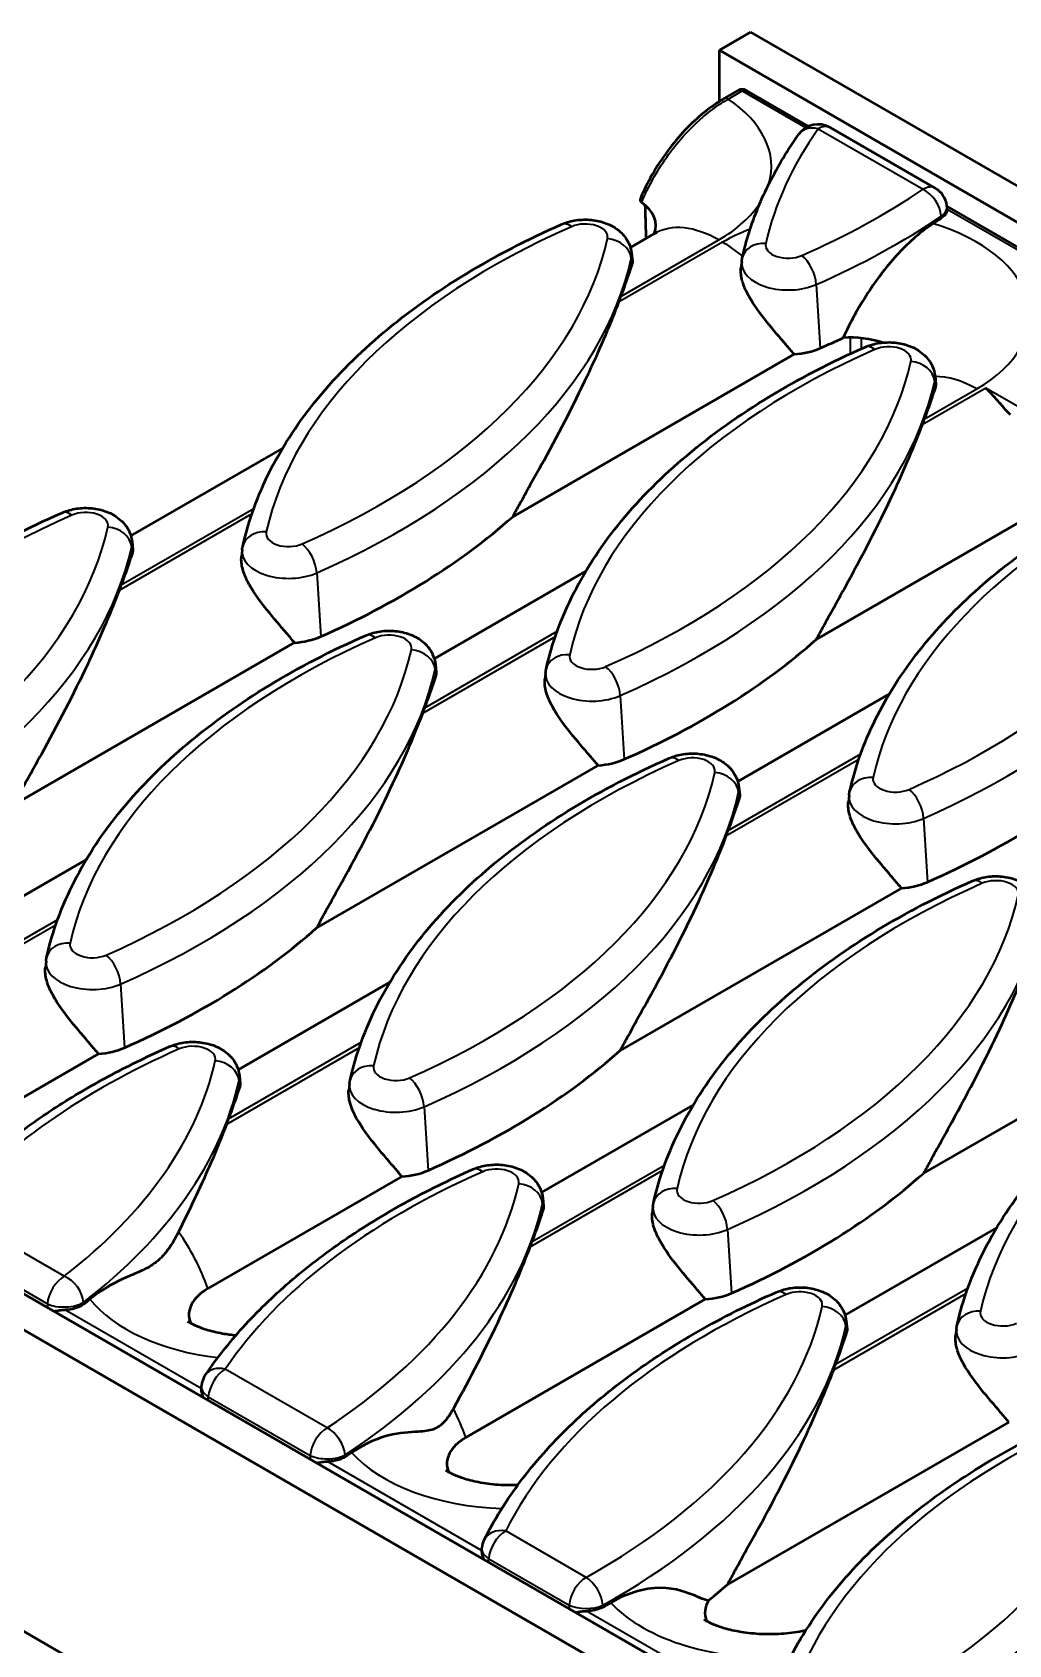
# Model space of a CAD drawing. Header units: millimetres. Extents: x 0 to 1485, y 0 to 1050.
# Drawn here: x 66.7 to 97.1, y 267.3 to 317.6 of the extents above; entities that cross this region are included whole.
import ezdxf

# ---------------------------------------------------------------- set-up
doc = ezdxf.new("R2010")
doc.units = ezdxf.units.MM
doc.header["$LTSCALE"] = 2.5
doc.layers.add('Sichtbar (ISO)', color=7, linetype='Continuous', lineweight=50)
doc.layers.add('Sichtbar schmal (ISO)', color=7, linetype='Continuous', lineweight=35)

msp = doc.modelspace()

# ---------------------------------------------------------------- linework, layer by layer
at = {"layer": 'Sichtbar (ISO)'}
for p, q in [((88.089, 316.993), (89.061, 317.555)), ((89.061, 317.555), (444.382, 112.41)), ((88.089, 316.993), (443.41, 111.848)), ((88.089, 315.399), (88.089, 316.993)), ((88.233, 315.487), (88.675, 315.742)), ((88.925, 315.742), (90.866, 314.621)), ((94.806, 312.701), (91.543, 314.584)), ((95.184, 312.083), (95.173, 312.16)), ((95.177, 312.133), (129.77, 292.16)), ((85.317, 310.849), (86.069, 311.283)), ((85.353, 310.671), (85.379, 310.433)), ((88.783, 310.415), (88.761, 310.211)), ((90.414, 307.526), (81.652, 302.468)), ((94.803, 306.848), (94.828, 306.61)), ((69.761, 301.868), (74.482, 304.594)), ((98.628, 302.991), (91.101, 298.645)), ((69.797, 301.69), (69.823, 301.451)), ((73.226, 301.434), (73.205, 301.229)), ((79.211, 298.045), (83.931, 300.771)), ((74.857, 298.545), (66.095, 293.486)), ((79.247, 297.867), (79.272, 297.629)), ((82.676, 297.611), (82.654, 297.407)), ((88.66, 294.223), (93.381, 296.948)), ((84.307, 294.722), (75.545, 289.663)), ((88.696, 294.044), (88.722, 293.806)), ((92.126, 293.788), (92.104, 293.584)), ((63.654, 289.064), (68.375, 291.789)), ((399.039, 86.231), (43.718, 291.376)), ((42.745, 290.814), (398.067, 85.67)), ((93.756, 290.9), (84.994, 285.841)), ((67.12, 288.629), (67.098, 288.425)), ((73.104, 285.241), (77.825, 287.967)), ((103.206, 287.077), (94.444, 282.018)), ((68.751, 285.741), (64.119, 283.067)), ((73.14, 285.063), (73.165, 284.824)), ((76.569, 284.807), (76.547, 284.603)), ((82.553, 281.419), (87.274, 284.144)), ((78.2, 281.918), (72.155, 278.428)), ((82.589, 281.24), (82.615, 281.002)), ((86.019, 280.984), (85.997, 280.78)), ((92.003, 277.596), (96.724, 280.321)), ((87.65, 278.095), (80.19, 273.789)), ((92.039, 277.418), (92.064, 277.179)), ((95.468, 277.161), (95.446, 276.957)), ((51.675, 276.269), (81.899, 258.819)), ((71.949, 275.34), (71.956, 275.402)), ((97.099, 274.273), (88.337, 269.214)), ((80.682, 270.297), (80.689, 270.357))]:
    msp.add_line(p, q, dxfattribs=at)
for centre, radius, start, end in [((88.8, 315.525), 0.25, 60, 120), ((91.168, 313.935), 0.75, 60, 144.6821), ((94.431, 312.051), 0.75, 8.3266, 60), ((72.701, 275.311), 0.75, 145.9269, 172.9646), ((81.434, 270.269), 0.75, 153.3582, 173.2468)]:
    msp.add_arc(centre, radius, start, end, dxfattribs=at)
for centre, major_axis, start_param, end_param in [((84.111, 311.533), (2, 0), 6.062, 6.959872), ((75.674, 321.319), (-25.441, 0), 2.417972, 2.4339), ((60.118, 312.338), (25.441, 0), 6.064161, 6.076487), ((75.674, 319.482), (-25.638, 0), 2.222684, 2.258259), ((92.146, 306.894), (-2, 0), 4.178956, 4.813981), ((90.227, 308.473), (-1.65, 0), 1.683917, 2.222684), ((69.568, 308.515), (25.441, 0), 6.064161, 6.076487), ((60.118, 310.501), (-25.638, 0), 2.222684, 2.567922), ((44.562, 303.356), (25.441, 0), 6.064161, 6.076487), ((74.671, 299.491), (-1.65, 0), 1.683917, 2.222684), ((69.568, 306.678), (-25.638, 0), 2.222684, 2.567922), ((54.011, 299.534), (25.441, 0), 6.064161, 6.076487), ((84.121, 295.669), (-1.65, 0), 1.683917, 2.222684), ((79.017, 302.855), (-25.638, 0), 2.222684, 2.567922), ((63.461, 295.711), (25.441, 0), 6.064161, 6.076487), ((93.57, 291.846), (-1.65, 0), 1.683917, 2.222684), ((54.011, 297.697), (-25.638, 0), 2.222684, 2.567922), ((68.564, 286.687), (-1.65, 0), 1.683917, 2.222684), ((63.461, 293.874), (-25.638, 0), 2.222684, 2.567922), ((47.904, 286.73), (25.441, 0), 6.064161, 6.076487), ((78.014, 282.865), (-1.65, 0), 1.683917, 2.222684), ((72.91, 290.051), (-25.638, 0), 2.222684, 2.567922), ((57.354, 282.907), (25.441, 0), 6.064161, 6.076487), ((73.569, 277.611), (-2, 0), 5.497787, 6.504343), ((87.463, 279.042), (-1.65, 0), 1.683917, 2.222684), ((47.904, 286.73), (-25.441, 0), 2.500146, 2.513234), ((66.803, 279.084), (25.441, 0), 6.064161, 6.076487), ((81.604, 272.972), (-2, 0), 5.497787, 6.504343), ((57.354, 282.907), (-25.441, 0), 2.418697, 2.430775), ((66.803, 277.247), (-25.638, 0), 2.527077, 2.567922), ((89.639, 268.333), (-2, 0), 5.947772, 6.504343), ((66.803, 279.084), (-25.441, 0), 2.337663, 2.351233)]:
    msp.add_ellipse(centre, major_axis=major_axis, ratio=0.57735, start_param=start_param, end_param=end_param, dxfattribs=at)
for points, knots in [([(88.233, 315.487), (88.025, 315.366), (87.816, 315.222), (87.407, 314.891), (87.207, 314.704), (86.824, 314.299), (86.64, 314.08), (86.299, 313.619), (86.141, 313.377), (85.858, 312.882), (85.733, 312.628), (85.627, 312.374)], [0, 0, 0, 0, 0.1665012, 0.1665012, 0.3330025, 0.3330025, 0.4995037, 0.4995037, 0.6660049, 0.6660049, 0.8325061, 0.8325061, 0.8325061, 0.8325061]), ([(88.801, 310.525), (88.861, 310.792), (88.932, 311.057), (89.098, 311.583), (89.193, 311.845), (89.405, 312.363), (89.523, 312.62), (89.781, 313.129), (89.921, 313.381), (90.222, 313.879), (90.384, 314.125), (90.556, 314.368)], [2.4844831, 2.4844831, 2.4844831, 2.4844831, 2.5364836, 2.5364836, 2.588484, 2.588484, 2.6404844, 2.6404844, 2.6924849, 2.6924849, 2.7444853, 2.7444853, 2.7444853, 2.7444853]), ([(85.627, 312.374), (85.623, 312.363), (85.62, 312.351), (85.62, 312.324), (85.625, 312.309), (85.642, 312.281), (85.654, 312.268), (85.67, 312.256)], [0.03209337, 0.03209337, 0.03209337, 0.03209337, 0.04455996, 0.04455996, 0.06031128, 0.06031128, 0.07581688, 0.07581688, 0.07581688, 0.07581688]), ([(95.186, 312.043), (95.184, 311.995), (95.169, 311.948), (95.109, 311.855), (95.064, 311.81), (95.006, 311.771)], [0.1207297, 0.1207297, 0.1207297, 0.1207297, 0.1703872, 0.1703872, 0.2238596, 0.2238596, 0.2238596, 0.2238596]), ([(73.245, 301.544), (73.426, 302.354), (73.717, 303.151), (74.506, 304.698), (75.003, 305.447), (76.186, 306.88), (76.871, 307.565), (78.41, 308.856), (79.264, 309.463), (81.119, 310.588), (82.119, 311.106), (83.181, 311.574)], [2.4844831, 2.4844831, 2.4844831, 2.4844831, 2.6426072, 2.6426072, 2.8007312, 2.8007312, 2.9588553, 2.9588553, 3.1169793, 3.1169793, 3.2751034, 3.2751034, 3.2751034, 3.2751034]), ([(83.181, 311.574), (83.327, 311.638), (83.476, 311.678), (83.785, 311.723), (83.944, 311.727), (84.259, 311.695), (84.415, 311.661), (84.717, 311.545), (84.863, 311.464), (85.101, 311.251), (85.198, 311.133), (85.31, 310.89), (85.341, 310.783), (85.353, 310.671)], [3.275103, 3.275103, 3.275103, 3.275103, 3.678313, 3.678313, 4.097335, 4.097335, 4.515601, 4.515601, 4.926242, 4.926242, 5.237349, 5.237349, 5.435884, 5.435884, 5.435884, 5.435884]), ([(94.74, 311.594), (94.378, 311.358), (94.015, 311.042), (93.324, 310.3), (93.005, 309.885), (92.409, 308.97), (92.154, 308.496), (91.944, 308.042)], [-0.8843996, -0.8843996, -0.8843996, -0.8843996, -0.5894417, -0.5894417, -0.3017852, -0.3017852, 0, 0, 0, 0]), ([(86.069, 311.283), (86.096, 311.299), (86.117, 311.313), (86.144, 311.331), (86.151, 311.337), (86.151, 311.337)], [6.2831853, 6.2831853, 6.2831853, 6.2831853, 6.3700236, 6.3700236, 6.4551888, 6.4551888, 6.4551888, 6.4551888]), ([(85.379, 310.433), (85.382, 310.405), (85.379, 310.375), (85.369, 310.337), (85.367, 310.329), (85.364, 310.321)], [1.94452131, 1.94452131, 1.94452131, 1.94452131, 1.9896717, 1.9896717, 2.0005996, 2.0005996, 2.0005996, 2.0005996]), ([(88.783, 310.415), (88.784, 310.423), (88.785, 310.43), (88.786, 310.445), (88.788, 310.452), (88.79, 310.467), (88.791, 310.474), (88.794, 310.489), (88.795, 310.496), (88.798, 310.511), (88.799, 310.518), (88.801, 310.525)], [2.41809785, 2.41809785, 2.41809785, 2.41809785, 2.4313749, 2.4313749, 2.44465196, 2.44465196, 2.45792902, 2.45792902, 2.47120608, 2.47120608, 2.48448314, 2.48448314, 2.48448314, 2.48448314]), ([(85.364, 310.321), (85.337, 310.24), (85.308, 310.154), (85.203, 309.846), (85.116, 309.596), (85.017, 309.323)], [1.2694834, 1.2694834, 1.2694834, 1.2694834, 1.3818929, 1.3818929, 1.6649559, 1.6649559, 1.6649559, 1.6649559]), ([(88.852, 309.661), (88.833, 309.71), (88.816, 309.759), (88.762, 309.95), (88.748, 310.089), (88.761, 310.211)], [1.8476198, 1.8476198, 1.8476198, 1.8476198, 1.8811482, 1.8811482, 1.9808775, 1.9808775, 1.9808775, 1.9808775]), ([(90.414, 307.526), (90.336, 307.621), (90.254, 307.718), (89.974, 308.046), (89.767, 308.284), (89.366, 308.785), (89.169, 309.045), (88.948, 309.441), (88.894, 309.551), (88.852, 309.661)], [1.2625413, 1.2625413, 1.2625413, 1.2625413, 1.3515841, 1.3515841, 1.5621044, 1.5621044, 1.7726247, 1.7726247, 1.8476198, 1.8476198, 1.8476198, 1.8476198]), ([(84.951, 309.147), (84.712, 308.527), (84.398, 307.771), (84.001, 306.919), (83.982, 306.879), (83.963, 306.838)], [5.6103516, 5.6103516, 5.6103516, 5.6103516, 6.2568517, 6.2568517, 6.2889601, 6.2889601, 6.2889601, 6.2889601]), ([(92.631, 307.751), (92.776, 307.815), (92.926, 307.855), (93.234, 307.9), (93.393, 307.904), (93.709, 307.873), (93.865, 307.838), (94.166, 307.722), (94.313, 307.642), (94.551, 307.428), (94.647, 307.31), (94.76, 307.067), (94.791, 306.96), (94.803, 306.848)], [3.275103, 3.275103, 3.275103, 3.275103, 3.678313, 3.678313, 4.097335, 4.097335, 4.515601, 4.515601, 4.926242, 4.926242, 5.237349, 5.237349, 5.435884, 5.435884, 5.435884, 5.435884]), ([(82.694, 297.721), (82.875, 298.531), (83.166, 299.328), (83.955, 300.875), (84.453, 301.624), (85.636, 303.058), (86.321, 303.742), (87.86, 305.034), (88.714, 305.641), (90.568, 306.765), (91.569, 307.283), (92.631, 307.751)], [2.4844831, 2.4844831, 2.4844831, 2.4844831, 2.6426072, 2.6426072, 2.8007312, 2.8007312, 2.9588553, 2.9588553, 3.1169793, 3.1169793, 3.2751034, 3.2751034, 3.2751034, 3.2751034]), ([(83.963, 306.838), (83.536, 305.929), (83.03, 304.96), (82.319, 303.668), (82.088, 303.258), (81.787, 302.715), (81.719, 302.591), (81.652, 302.468)], [6.28896, 6.28896, 6.28896, 6.28896, 7.009099, 7.009099, 7.296608, 7.296608, 7.380319, 7.380319, 7.380319, 7.380319]), ([(94.814, 306.499), (94.786, 306.417), (94.758, 306.331), (94.653, 306.023), (94.566, 305.773), (94.467, 305.501)], [1.2694834, 1.2694834, 1.2694834, 1.2694834, 1.3818929, 1.3818929, 1.6649559, 1.6649559, 1.6649559, 1.6649559]), ([(94.828, 306.61), (94.831, 306.582), (94.829, 306.552), (94.819, 306.514), (94.817, 306.506), (94.814, 306.499)], [1.94452131, 1.94452131, 1.94452131, 1.94452131, 1.9896717, 1.9896717, 2.0005996, 2.0005996, 2.0005996, 2.0005996]), ([(97.152, 305.638), (97.016, 305.778), (96.888, 305.927), (96.631, 306.218), (96.503, 306.357), (96.386, 306.47)], [0.552461, 0.552461, 0.552461, 0.552461, 0.6766212, 0.6766212, 0.8134986, 0.8134986, 0.8134986, 0.8134986]), ([(94.401, 305.324), (94.162, 304.704), (93.847, 303.948), (93.03, 302.193), (92.503, 301.179), (91.768, 299.846), (91.538, 299.435), (91.236, 298.892), (91.168, 298.769), (91.101, 298.645)], [5.610352, 5.610352, 5.610352, 5.610352, 6.256852, 6.256852, 7.009099, 7.009099, 7.296608, 7.296608, 7.380319, 7.380319, 7.380319, 7.380319]), ([(92.144, 293.898), (92.315, 294.666), (92.586, 295.422), (93.313, 296.892), (93.769, 297.606), (94.852, 298.977), (95.479, 299.634), (96.886, 300.88), (97.667, 301.47), (99.365, 302.57), (100.281, 303.082), (101.256, 303.549)], [2.4844831, 2.4844831, 2.4844831, 2.4844831, 2.6343, 2.6343, 2.7841169, 2.7841169, 2.9339337, 2.9339337, 3.0837506, 3.0837506, 3.2335675, 3.2335675, 3.2335675, 3.2335675]), ([(57.688, 292.562), (57.869, 293.372), (58.161, 294.17), (58.949, 295.716), (59.447, 296.465), (60.63, 297.899), (61.315, 298.584), (62.854, 299.875), (63.708, 300.482), (65.562, 301.607), (66.563, 302.124), (67.625, 302.592)], [2.4844831, 2.4844831, 2.4844831, 2.4844831, 2.6426072, 2.6426072, 2.8007312, 2.8007312, 2.9588553, 2.9588553, 3.1169793, 3.1169793, 3.2751034, 3.2751034, 3.2751034, 3.2751034]), ([(67.625, 302.592), (67.77, 302.656), (67.92, 302.696), (68.228, 302.742), (68.387, 302.745), (68.703, 302.714), (68.859, 302.679), (69.16, 302.563), (69.307, 302.483), (69.545, 302.269), (69.641, 302.152), (69.754, 301.908), (69.785, 301.801), (69.797, 301.69)], [3.275103, 3.275103, 3.275103, 3.275103, 3.678313, 3.678313, 4.097335, 4.097335, 4.515601, 4.515601, 4.926242, 4.926242, 5.237349, 5.237349, 5.435884, 5.435884, 5.435884, 5.435884]), ([(69.808, 301.34), (69.781, 301.258), (69.752, 301.173), (69.647, 300.864), (69.56, 300.614), (69.461, 300.342)], [1.2694834, 1.2694834, 1.2694834, 1.2694834, 1.3818929, 1.3818929, 1.6649559, 1.6649559, 1.6649559, 1.6649559]), ([(69.822, 301.451), (69.825, 301.423), (69.823, 301.393), (69.813, 301.355), (69.811, 301.348), (69.808, 301.34)], [1.94452131, 1.94452131, 1.94452131, 1.94452131, 1.9896717, 1.9896717, 2.0005996, 2.0005996, 2.0005996, 2.0005996]), ([(73.226, 301.434), (73.227, 301.441), (73.228, 301.449), (73.23, 301.463), (73.231, 301.471), (73.233, 301.486), (73.235, 301.493), (73.237, 301.508), (73.239, 301.515), (73.242, 301.529), (73.243, 301.537), (73.245, 301.544)], [2.41809785, 2.41809785, 2.41809785, 2.41809785, 2.4313749, 2.4313749, 2.44465196, 2.44465196, 2.45792902, 2.45792902, 2.47120608, 2.47120608, 2.48448314, 2.48448314, 2.48448314, 2.48448314]), ([(73.295, 300.679), (73.277, 300.728), (73.26, 300.777), (73.206, 300.969), (73.192, 301.107), (73.205, 301.229)], [1.8476198, 1.8476198, 1.8476198, 1.8476198, 1.8811482, 1.8811482, 1.9808775, 1.9808775, 1.9808775, 1.9808775]), ([(74.857, 298.545), (74.779, 298.64), (74.698, 298.736), (74.417, 299.065), (74.211, 299.303), (73.81, 299.803), (73.613, 300.064), (73.391, 300.46), (73.337, 300.57), (73.295, 300.679)], [1.2625413, 1.2625413, 1.2625413, 1.2625413, 1.3515841, 1.3515841, 1.5621044, 1.5621044, 1.7726247, 1.7726247, 1.8476198, 1.8476198, 1.8476198, 1.8476198]), ([(69.395, 300.165), (69.156, 299.545), (68.841, 298.789), (68.445, 297.938), (68.426, 297.898), (68.407, 297.857)], [5.6103516, 5.6103516, 5.6103516, 5.6103516, 6.2568517, 6.2568517, 6.2889601, 6.2889601, 6.2889601, 6.2889601]), ([(77.075, 298.77), (77.22, 298.834), (77.369, 298.874), (77.678, 298.919), (77.837, 298.922), (78.152, 298.891), (78.308, 298.857), (78.61, 298.741), (78.757, 298.66), (78.994, 298.447), (79.091, 298.329), (79.203, 298.086), (79.235, 297.979), (79.247, 297.867)], [3.275103, 3.275103, 3.275103, 3.275103, 3.678313, 3.678313, 4.097335, 4.097335, 4.515601, 4.515601, 4.926242, 4.926242, 5.237349, 5.237349, 5.435884, 5.435884, 5.435884, 5.435884]), ([(67.138, 288.74), (67.319, 289.55), (67.61, 290.347), (68.399, 291.893), (68.896, 292.643), (70.079, 294.076), (70.765, 294.761), (72.304, 296.052), (73.157, 296.659), (75.012, 297.784), (76.012, 298.302), (77.075, 298.77)], [2.4844831, 2.4844831, 2.4844831, 2.4844831, 2.6426072, 2.6426072, 2.8007312, 2.8007312, 2.9588553, 2.9588553, 3.1169793, 3.1169793, 3.2751034, 3.2751034, 3.2751034, 3.2751034]), ([(68.407, 297.857), (67.98, 296.948), (67.474, 295.979), (66.762, 294.687), (66.532, 294.276), (66.231, 293.733), (66.163, 293.61), (66.095, 293.486)], [6.28896, 6.28896, 6.28896, 6.28896, 7.009099, 7.009099, 7.296608, 7.296608, 7.380319, 7.380319, 7.380319, 7.380319]), ([(79.258, 297.517), (79.23, 297.436), (79.201, 297.35), (79.096, 297.041), (79.01, 296.792), (78.911, 296.519)], [1.2694834, 1.2694834, 1.2694834, 1.2694834, 1.3818929, 1.3818929, 1.6649559, 1.6649559, 1.6649559, 1.6649559]), ([(79.272, 297.628), (79.275, 297.601), (79.272, 297.571), (79.262, 297.533), (79.26, 297.525), (79.258, 297.517)], [1.94452131, 1.94452131, 1.94452131, 1.94452131, 1.9896717, 1.9896717, 2.0005996, 2.0005996, 2.0005996, 2.0005996]), ([(84.307, 294.722), (84.229, 294.817), (84.147, 294.913), (83.867, 295.242), (83.661, 295.48), (83.26, 295.98), (83.062, 296.241), (82.815, 296.684), (82.74, 296.846), (82.655, 297.146), (82.641, 297.284), (82.654, 297.407)], [1.2625413, 1.2625413, 1.2625413, 1.2625413, 1.3515841, 1.3515841, 1.5621044, 1.5621044, 1.7726247, 1.7726247, 1.8811482, 1.8811482, 1.9808775, 1.9808775, 1.9808775, 1.9808775]), ([(82.676, 297.611), (82.677, 297.618), (82.678, 297.626), (82.68, 297.641), (82.681, 297.648), (82.683, 297.663), (82.684, 297.67), (82.687, 297.685), (82.688, 297.692), (82.691, 297.707), (82.693, 297.714), (82.694, 297.721)], [2.41809785, 2.41809785, 2.41809785, 2.41809785, 2.4313749, 2.4313749, 2.44465196, 2.44465196, 2.45792902, 2.45792902, 2.47120608, 2.47120608, 2.48448314, 2.48448314, 2.48448314, 2.48448314]), ([(78.844, 296.342), (78.605, 295.723), (78.291, 294.966), (77.474, 293.212), (76.946, 292.197), (76.212, 290.864), (75.981, 290.454), (75.68, 289.911), (75.612, 289.787), (75.545, 289.663)], [5.610352, 5.610352, 5.610352, 5.610352, 6.256852, 6.256852, 7.009099, 7.009099, 7.296608, 7.296608, 7.380319, 7.380319, 7.380319, 7.380319]), ([(76.587, 284.917), (76.768, 285.727), (77.06, 286.524), (77.848, 288.071), (78.346, 288.82), (79.529, 290.254), (80.214, 290.938), (81.753, 292.23), (82.607, 292.837), (84.461, 293.961), (85.462, 294.479), (86.524, 294.947)], [2.4844831, 2.4844831, 2.4844831, 2.4844831, 2.6426072, 2.6426072, 2.8007312, 2.8007312, 2.9588553, 2.9588553, 3.1169793, 3.1169793, 3.2751034, 3.2751034, 3.2751034, 3.2751034]), ([(86.524, 294.947), (86.669, 295.011), (86.819, 295.051), (87.127, 295.096), (87.286, 295.1), (87.602, 295.068), (87.758, 295.034), (88.059, 294.918), (88.206, 294.838), (88.444, 294.624), (88.54, 294.506), (88.653, 294.263), (88.684, 294.156), (88.696, 294.044)], [3.275103, 3.275103, 3.275103, 3.275103, 3.678313, 3.678313, 4.097335, 4.097335, 4.515601, 4.515601, 4.926242, 4.926242, 5.237349, 5.237349, 5.435884, 5.435884, 5.435884, 5.435884]), ([(88.721, 293.806), (88.724, 293.778), (88.722, 293.748), (88.712, 293.71), (88.71, 293.702), (88.707, 293.694)], [1.94452131, 1.94452131, 1.94452131, 1.94452131, 1.9896717, 1.9896717, 2.0005996, 2.0005996, 2.0005996, 2.0005996]), ([(92.126, 293.788), (92.126, 293.796), (92.127, 293.803), (92.129, 293.818), (92.13, 293.825), (92.132, 293.84), (92.134, 293.848), (92.136, 293.862), (92.138, 293.869), (92.141, 293.884), (92.142, 293.891), (92.144, 293.898)], [2.41809785, 2.41809785, 2.41809785, 2.41809785, 2.4313749, 2.4313749, 2.44465196, 2.44465196, 2.45792902, 2.45792902, 2.47120608, 2.47120608, 2.48448314, 2.48448314, 2.48448314, 2.48448314]), ([(88.707, 293.694), (88.68, 293.613), (88.651, 293.527), (88.546, 293.219), (88.459, 292.969), (88.36, 292.697)], [1.2694834, 1.2694834, 1.2694834, 1.2694834, 1.3818929, 1.3818929, 1.6649559, 1.6649559, 1.6649559, 1.6649559]), ([(93.756, 290.9), (93.678, 290.995), (93.597, 291.091), (93.316, 291.42), (93.11, 291.657), (92.709, 292.158), (92.512, 292.418), (92.264, 292.861), (92.19, 293.024), (92.105, 293.324), (92.091, 293.462), (92.104, 293.584)], [1.2625413, 1.2625413, 1.2625413, 1.2625413, 1.3515841, 1.3515841, 1.5621044, 1.5621044, 1.7726247, 1.7726247, 1.8811482, 1.8811482, 1.9808775, 1.9808775, 1.9808775, 1.9808775]), ([(88.294, 292.52), (88.055, 291.9), (87.741, 291.144), (86.923, 289.389), (86.396, 288.375), (85.661, 287.041), (85.431, 286.631), (85.13, 286.088), (85.062, 285.964), (84.994, 285.841)], [5.610352, 5.610352, 5.610352, 5.610352, 6.256852, 6.256852, 7.009099, 7.009099, 7.296608, 7.296608, 7.380319, 7.380319, 7.380319, 7.380319]), ([(95.974, 291.124), (96.119, 291.188), (96.269, 291.228), (96.577, 291.274), (96.736, 291.277), (97.051, 291.246), (97.207, 291.211), (97.509, 291.095), (97.656, 291.015), (97.893, 290.801), (97.99, 290.684), (98.102, 290.44), (98.134, 290.333), (98.146, 290.222)], [3.275103, 3.275103, 3.275103, 3.275103, 3.678313, 3.678313, 4.097335, 4.097335, 4.515601, 4.515601, 4.926242, 4.926242, 5.237349, 5.237349, 5.435884, 5.435884, 5.435884, 5.435884]), ([(86.037, 281.094), (86.218, 281.904), (86.509, 282.702), (87.298, 284.248), (87.795, 284.997), (88.978, 286.431), (89.664, 287.115), (91.203, 288.407), (92.056, 289.014), (93.911, 290.139), (94.912, 290.656), (95.974, 291.124)], [2.4844831, 2.4844831, 2.4844831, 2.4844831, 2.6426072, 2.6426072, 2.8007312, 2.8007312, 2.9588553, 2.9588553, 3.1169793, 3.1169793, 3.2751034, 3.2751034, 3.2751034, 3.2751034]), ([(68.751, 285.741), (68.672, 285.836), (68.591, 285.932), (68.311, 286.261), (68.104, 286.498), (67.703, 286.999), (67.506, 287.259), (67.258, 287.702), (67.184, 287.865), (67.099, 288.165), (67.085, 288.303), (67.098, 288.425)], [1.2625413, 1.2625413, 1.2625413, 1.2625413, 1.3515841, 1.3515841, 1.5621044, 1.5621044, 1.7726247, 1.7726247, 1.8811482, 1.8811482, 1.9808775, 1.9808775, 1.9808775, 1.9808775]), ([(67.12, 288.629), (67.12, 288.637), (67.121, 288.644), (67.123, 288.659), (67.124, 288.667), (67.127, 288.681), (67.128, 288.689), (67.13, 288.703), (67.132, 288.711), (67.135, 288.725), (67.136, 288.732), (67.138, 288.74)], [2.41809785, 2.41809785, 2.41809785, 2.41809785, 2.4313749, 2.4313749, 2.44465196, 2.44465196, 2.45792902, 2.45792902, 2.47120608, 2.47120608, 2.48448314, 2.48448314, 2.48448314, 2.48448314]), ([(97.743, 288.697), (97.504, 288.077), (97.19, 287.321), (96.373, 285.567), (95.845, 284.552), (95.111, 283.219), (94.88, 282.808), (94.579, 282.265), (94.511, 282.142), (94.444, 282.018)], [5.610352, 5.610352, 5.610352, 5.610352, 6.256852, 6.256852, 7.009099, 7.009099, 7.296608, 7.296608, 7.380319, 7.380319, 7.380319, 7.380319]), ([(95.486, 277.272), (95.667, 278.081), (95.959, 278.879), (96.748, 280.425), (97.245, 281.175), (98.428, 282.608), (99.113, 283.293), (100.652, 284.584), (101.506, 285.191), (103.36, 286.316), (104.361, 286.834), (105.423, 287.302)], [2.4844831, 2.4844831, 2.4844831, 2.4844831, 2.6426072, 2.6426072, 2.8007312, 2.8007312, 2.9588553, 2.9588553, 3.1169793, 3.1169793, 3.2751034, 3.2751034, 3.2751034, 3.2751034]), ([(63.548, 280.754), (63.902, 281.167), (64.287, 281.569), (65.117, 282.349), (65.562, 282.726), (66.506, 283.454), (67.005, 283.804), (68.056, 284.474), (68.606, 284.795), (69.753, 285.404), (70.35, 285.693), (70.968, 285.966)], [2.8153919, 2.8153919, 2.8153919, 2.8153919, 2.9073342, 2.9073342, 2.9992765, 2.9992765, 3.0912188, 3.0912188, 3.1831611, 3.1831611, 3.2751034, 3.2751034, 3.2751034, 3.2751034]), ([(70.968, 285.966), (71.113, 286.03), (71.263, 286.07), (71.571, 286.115), (71.73, 286.118), (72.045, 286.087), (72.201, 286.053), (72.503, 285.936), (72.65, 285.856), (72.888, 285.643), (72.984, 285.525), (73.096, 285.281), (73.128, 285.174), (73.14, 285.063)], [3.275103, 3.275103, 3.275103, 3.275103, 3.678313, 3.678313, 4.097335, 4.097335, 4.515601, 4.515601, 4.926242, 4.926242, 5.237349, 5.237349, 5.435884, 5.435884, 5.435884, 5.435884]), ([(73.165, 284.824), (73.168, 284.796), (73.166, 284.767), (73.156, 284.728), (73.153, 284.721), (73.151, 284.713)], [1.94452131, 1.94452131, 1.94452131, 1.94452131, 1.9896717, 1.9896717, 2.0005996, 2.0005996, 2.0005996, 2.0005996]), ([(76.569, 284.807), (76.57, 284.814), (76.571, 284.822), (76.573, 284.837), (76.574, 284.844), (76.576, 284.859), (76.577, 284.866), (76.58, 284.881), (76.581, 284.888), (76.584, 284.903), (76.586, 284.91), (76.587, 284.917)], [2.41809785, 2.41809785, 2.41809785, 2.41809785, 2.4313749, 2.4313749, 2.44465196, 2.44465196, 2.45792902, 2.45792902, 2.47120608, 2.47120608, 2.48448314, 2.48448314, 2.48448314, 2.48448314]), ([(73.151, 284.713), (73.079, 284.501), (72.996, 284.255), (72.874, 283.91), (72.84, 283.814), (72.804, 283.715)], [1.2744847, 1.2744847, 1.2744847, 1.2744847, 1.5601918, 1.5601918, 1.6631773, 1.6631773, 1.6631773, 1.6631773]), ([(78.2, 281.918), (78.122, 282.013), (78.04, 282.109), (77.76, 282.438), (77.554, 282.676), (77.153, 283.176), (76.956, 283.437), (76.708, 283.879), (76.633, 284.042), (76.549, 284.342), (76.534, 284.48), (76.547, 284.603)], [1.2625413, 1.2625413, 1.2625413, 1.2625413, 1.3515841, 1.3515841, 1.5621044, 1.5621044, 1.7726247, 1.7726247, 1.8811482, 1.8811482, 1.9808775, 1.9808775, 1.9808775, 1.9808775]), ([(72.738, 283.538), (72.597, 283.175), (72.435, 282.773), (71.967, 281.683), (71.63, 280.96), (71.252, 280.209), (71.247, 280.201), (71.243, 280.192)], [5.6027703, 5.6027703, 5.6027703, 5.6027703, 5.9848979, 5.9848979, 6.5778784, 6.5778784, 6.5844236, 6.5844236, 6.5844236, 6.5844236]), ([(80.417, 282.143), (80.563, 282.207), (80.712, 282.247), (81.021, 282.292), (81.18, 282.296), (81.495, 282.264), (81.651, 282.23), (81.952, 282.114), (82.099, 282.033), (82.337, 281.82), (82.434, 281.702), (82.546, 281.459), (82.577, 281.352), (82.589, 281.24)], [3.275103, 3.275103, 3.275103, 3.275103, 3.678313, 3.678313, 4.097335, 4.097335, 4.515601, 4.515601, 4.926242, 4.926242, 5.237349, 5.237349, 5.435884, 5.435884, 5.435884, 5.435884]), ([(72.08, 275.731), (72.428, 276.246), (72.823, 276.747), (73.701, 277.716), (74.184, 278.185), (75.23, 279.086), (75.794, 279.518), (76.997, 280.342), (77.635, 280.733), (78.978, 281.472), (79.683, 281.819), (80.417, 282.143)], [2.7284851, 2.7284851, 2.7284851, 2.7284851, 2.8378087, 2.8378087, 2.9471324, 2.9471324, 3.0564561, 3.0564561, 3.1657797, 3.1657797, 3.2751034, 3.2751034, 3.2751034, 3.2751034]), ([(82.6, 280.89), (82.529, 280.678), (82.445, 280.433), (82.323, 280.087), (82.289, 279.992), (82.253, 279.892)], [1.2744847, 1.2744847, 1.2744847, 1.2744847, 1.5601918, 1.5601918, 1.6631773, 1.6631773, 1.6631773, 1.6631773]), ([(82.614, 281.002), (82.617, 280.974), (82.615, 280.944), (82.605, 280.906), (82.603, 280.898), (82.6, 280.89)], [1.94452131, 1.94452131, 1.94452131, 1.94452131, 1.9896717, 1.9896717, 2.0005996, 2.0005996, 2.0005996, 2.0005996]), ([(87.65, 278.095), (87.571, 278.19), (87.49, 278.287), (87.21, 278.615), (87.003, 278.853), (86.602, 279.354), (86.405, 279.614), (86.158, 280.057), (86.083, 280.22), (85.998, 280.519), (85.984, 280.658), (85.997, 280.78)], [1.2625413, 1.2625413, 1.2625413, 1.2625413, 1.3515841, 1.3515841, 1.5621044, 1.5621044, 1.7726247, 1.7726247, 1.8811482, 1.8811482, 1.9808775, 1.9808775, 1.9808775, 1.9808775]), ([(86.019, 280.984), (86.019, 280.992), (86.02, 280.999), (86.022, 281.014), (86.023, 281.021), (86.026, 281.036), (86.027, 281.043), (86.029, 281.058), (86.031, 281.065), (86.034, 281.08), (86.035, 281.087), (86.037, 281.094)], [2.41809785, 2.41809785, 2.41809785, 2.41809785, 2.4313749, 2.4313749, 2.44465196, 2.44465196, 2.45792902, 2.45792902, 2.47120608, 2.47120608, 2.48448314, 2.48448314, 2.48448314, 2.48448314]), ([(71.243, 280.192), (71.162, 280.032), (71.077, 279.879), (70.895, 279.603), (70.803, 279.488), (70.571, 279.257), (70.436, 279.162), (70.091, 278.974), (69.877, 278.892), (69.322, 278.645), (68.933, 278.451), (68.486, 278.096)], [-1.488103, -1.488103, -1.488103, -1.488103, -1.281333, -1.281333, -1.076385, -1.076385, -0.805128, -0.805128, -0.456471, -0.456471, 0, 0, 0, 0]), ([(82.187, 279.716), (81.948, 279.096), (81.634, 278.34), (80.829, 276.613), (80.321, 275.631), (79.805, 274.692)], [5.610352, 5.610352, 5.610352, 5.610352, 6.256852, 6.256852, 6.9867, 6.9867, 6.9867, 6.9867]), ([(80.763, 270.605), (81.076, 271.229), (81.457, 271.838), (82.341, 273.015), (82.846, 273.584), (83.97, 274.675), (84.59, 275.197), (85.932, 276.187), (86.656, 276.656), (88.195, 277.534), (89.011, 277.943), (89.867, 278.32)], [2.638122, 2.638122, 2.638122, 2.638122, 2.7655183, 2.7655183, 2.8929145, 2.8929145, 3.0203108, 3.0203108, 3.1477071, 3.1477071, 3.2751034, 3.2751034, 3.2751034, 3.2751034]), ([(89.867, 278.32), (90.012, 278.384), (90.162, 278.424), (90.47, 278.469), (90.629, 278.473), (90.944, 278.442), (91.1, 278.407), (91.402, 278.291), (91.549, 278.211), (91.787, 277.997), (91.883, 277.879), (91.995, 277.636), (92.027, 277.529), (92.039, 277.418)], [3.275103, 3.275103, 3.275103, 3.275103, 3.678313, 3.678313, 4.097335, 4.097335, 4.515601, 4.515601, 4.926242, 4.926242, 5.237349, 5.237349, 5.435884, 5.435884, 5.435884, 5.435884]), ([(67.361, 277.725), (67.42, 277.736), (67.48, 277.746), (67.597, 277.762), (67.653, 277.767), (67.705, 277.767)], [-0.06414428, -0.06414428, -0.06414428, -0.06414428, -0.03136998, -0.03136998, -0.00003991, -0.00003991, -0.00003991, -0.00003991]), ([(68.288, 277.941), (68.23, 277.895), (68.156, 277.857), (67.989, 277.799), (67.896, 277.78), (67.768, 277.769), (67.737, 277.768), (67.705, 277.767)], [0, 0, 0, 0, 0.0588718, 0.0588718, 0.1172187, 0.1172187, 0.1363786, 0.1363786, 0.1363786, 0.1363786]), ([(71.529, 277.415), (71.529, 277.415), (71.544, 277.403), (71.615, 277.358), (71.681, 277.321), (71.862, 277.24), (71.979, 277.195), (72.263, 277.108), (72.433, 277.066), (72.751, 277.009), (72.891, 276.99), (73.036, 276.976)], [4.5403855, 4.5403855, 4.5403855, 4.5403855, 4.6697939, 4.6697939, 4.8354214, 4.8354214, 5.0091727, 5.0091727, 5.1974574, 5.1974574, 5.3339781, 5.3339781, 5.3339781, 5.3339781]), ([(95.468, 277.161), (95.469, 277.169), (95.47, 277.176), (95.472, 277.191), (95.473, 277.199), (95.475, 277.213), (95.476, 277.221), (95.479, 277.235), (95.48, 277.243), (95.483, 277.257), (95.485, 277.264), (95.486, 277.272)], [2.41809785, 2.41809785, 2.41809785, 2.41809785, 2.4313749, 2.4313749, 2.44465196, 2.44465196, 2.45792902, 2.45792902, 2.47120608, 2.47120608, 2.48448314, 2.48448314, 2.48448314, 2.48448314]), ([(92.05, 277.068), (91.978, 276.855), (91.895, 276.61), (91.773, 276.264), (91.739, 276.169), (91.703, 276.07)], [1.2744847, 1.2744847, 1.2744847, 1.2744847, 1.5601918, 1.5601918, 1.6631773, 1.6631773, 1.6631773, 1.6631773]), ([(92.064, 277.179), (92.067, 277.151), (92.065, 277.121), (92.055, 277.083), (92.052, 277.075), (92.05, 277.068)], [1.94452131, 1.94452131, 1.94452131, 1.94452131, 1.9896717, 1.9896717, 2.0005996, 2.0005996, 2.0005996, 2.0005996]), ([(97.099, 274.273), (97.021, 274.368), (96.939, 274.464), (96.659, 274.793), (96.453, 275.03), (96.052, 275.531), (95.855, 275.791), (95.607, 276.234), (95.532, 276.397), (95.448, 276.697), (95.433, 276.835), (95.446, 276.957)], [1.2625413, 1.2625413, 1.2625413, 1.2625413, 1.3515841, 1.3515841, 1.5621044, 1.5621044, 1.7726247, 1.7726247, 1.8811482, 1.8811482, 1.9808775, 1.9808775, 1.9808775, 1.9808775]), ([(91.637, 275.893), (91.398, 275.273), (91.083, 274.517), (90.266, 272.762), (89.739, 271.748), (89.004, 270.415), (88.773, 270.004), (88.472, 269.461), (88.404, 269.338), (88.337, 269.214)], [5.610352, 5.610352, 5.610352, 5.610352, 6.256852, 6.256852, 7.009099, 7.009099, 7.296608, 7.296608, 7.380319, 7.380319, 7.380319, 7.380319]), ([(71.947, 275.318), (71.946, 275.288), (71.949, 275.25), (71.97, 275.154), (71.988, 275.099), (72.014, 275.039)], [-0.13924341, -0.13924341, -0.13924341, -0.13924341, -0.09804477, -0.09804477, -0.05413822, -0.05413822, -0.05413822, -0.05413822]), ([(79.805, 274.692), (79.715, 274.527), (79.625, 274.394), (79.424, 274.174), (79.317, 274.101), (79.052, 273.996), (78.893, 273.98), (78.449, 273.953), (78.143, 273.947), (77.483, 273.776), (77.095, 273.633), (76.634, 273.324)], [-2.049087, -2.049087, -2.049087, -2.049087, -1.738225, -1.738225, -1.396807, -1.396807, -0.979454, -0.979454, -0.424143, -0.424143, 0, 0, 0, 0]), ([(89.625, 265.361), (89.868, 266.101), (90.202, 266.826), (91.044, 268.23), (91.551, 268.91), (92.723, 270.21), (93.388, 270.831), (94.858, 272.006), (95.665, 272.559), (97.402, 273.588), (98.333, 274.064), (99.316, 274.497)], [2.5430011, 2.5430011, 2.5430011, 2.5430011, 2.6894216, 2.6894216, 2.835842, 2.835842, 2.9822625, 2.9822625, 3.1286829, 3.1286829, 3.2751034, 3.2751034, 3.2751034, 3.2751034]), ([(76.432, 273.19), (76.367, 273.147), (76.289, 273.113), (76.113, 273.063), (76.019, 273.048), (75.91, 273.044), (75.898, 273.044), (75.887, 273.044)], [0, 0, 0, 0, 0.0587923, 0.0587923, 0.1171218, 0.1171218, 0.1241704, 0.1241704, 0.1241704, 0.1241704]), ([(75.543, 273.001), (75.601, 273.012), (75.661, 273.023), (75.779, 273.038), (75.834, 273.043), (75.887, 273.044)], [-0.06413842, -0.06413842, -0.06413842, -0.06413842, -0.03130173, -0.03130173, -0.0000411, -0.0000411, -0.0000411, -0.0000411]), ([(79.564, 272.776), (79.564, 272.776), (79.58, 272.763), (79.651, 272.719), (79.716, 272.682), (79.897, 272.601), (80.014, 272.556), (80.298, 272.469), (80.468, 272.427), (80.851, 272.359), (81.065, 272.333), (81.46, 272.311), (81.64, 272.309), (81.817, 272.316)], [4.540386, 4.540386, 4.540386, 4.540386, 4.669794, 4.669794, 4.835421, 4.835421, 5.009173, 5.009173, 5.197457, 5.197457, 5.400181, 5.400181, 5.562594, 5.562594, 5.562594, 5.562594]), ([(80.68, 270.276), (80.679, 270.246), (80.683, 270.208), (80.703, 270.112), (80.721, 270.056), (80.747, 269.997)], [-0.13994986, -0.13994986, -0.13994986, -0.13994986, -0.09856553, -0.09856553, -0.05430018, -0.05430018, -0.05430018, -0.05430018]), ([(87.751, 268.713), (87.588, 268.741), (87.392, 268.843), (86.835, 269.051), (86.416, 269.163), (85.497, 269.018), (85.107, 268.878), (84.703, 268.647)], [-1.272072, -1.272072, -1.272072, -1.272072, -0.85359, -0.85359, -0.34115, -0.34115, 0, 0, 0, 0]), ([(83.608, 268.345), (83.667, 268.355), (83.728, 268.366), (83.846, 268.381), (83.901, 268.386), (83.953, 268.386)], [-0.06413379, -0.06413379, -0.06413379, -0.06413379, -0.03124164, -0.03124164, -0.00004146, -0.00004146, -0.00004146, -0.00004146]), ([(84.456, 268.507), (84.386, 268.468), (84.303, 268.437), (84.129, 268.398), (84.042, 268.388), (83.953, 268.386)], [0, 0, 0, 0, 0.0587256, 0.0587256, 0.1120551, 0.1120551, 0.1120551, 0.1120551]), ([(87.599, 268.137), (87.599, 268.137), (87.615, 268.124), (87.686, 268.08), (87.751, 268.043), (87.932, 267.962), (88.05, 267.917), (88.334, 267.829), (88.504, 267.788), (88.886, 267.719), (89.1, 267.694), (89.549, 267.669), (89.784, 267.67), (90.24, 267.7), (90.461, 267.729), (90.705, 267.776), (90.747, 267.785), (90.788, 267.794)], [4.540386, 4.540386, 4.540386, 4.540386, 4.669794, 4.669794, 4.835421, 4.835421, 5.009173, 5.009173, 5.197457, 5.197457, 5.400181, 5.400181, 5.611703, 5.611703, 5.822838, 5.822838, 5.867226, 5.867226, 5.867226, 5.867226])]:
    msp.add_open_spline(points, degree=3, knots=knots, dxfattribs=at)
for points, degree in [([(85.811, 311.134), (85.796, 311.654), (85.781, 312.168)], 2), ([(95.186, 312.043), (95.186, 312.057), (95.186, 312.071), (95.184, 312.083)], 3), ([(71.947, 275.318), (71.947, 275.325), (71.948, 275.333), (71.949, 275.34)], 3), ([(80.68, 270.276), (80.681, 270.283), (80.681, 270.29), (80.682, 270.297)], 3)]:
    msp.add_open_spline(points, degree=degree, dxfattribs=at)
at = {"layer": 'Sichtbar schmal (ISO)'}
for p, q in [((88.358, 315.474), (88.8, 315.729)), ((88.8, 315.729), (90.788, 314.582)), ((91.168, 314.547), (94.431, 312.663)), ((95.186, 312.043), (129.69, 292.122)), ((88.189, 311.016), (84.951, 309.147)), ((85.017, 309.323), (88.069, 311.085)), ((85.344, 310.513), (85.364, 310.321)), ((91.106, 309.699), (91.229, 307.716)), ((92.16, 308.048), (92.16, 307.538)), ((92.513, 307.699), (92.513, 308.029)), ((96.386, 306.47), (94.401, 305.324)), ((94.467, 305.501), (96.104, 306.446)), ((94.794, 306.69), (94.814, 306.499)), ((101.37, 303.593), (96.386, 306.47)), ((73.529, 302.552), (69.395, 300.165)), ((69.461, 300.342), (73.59, 302.726)), ((69.788, 301.531), (69.808, 301.34)), ((75.549, 300.718), (75.672, 298.734)), ((78.911, 296.519), (83.039, 298.903)), ((82.978, 298.729), (78.844, 296.342)), ((79.237, 297.708), (79.258, 297.517)), ((84.999, 296.895), (85.122, 294.911)), ((92.428, 294.906), (88.294, 292.52)), ((88.36, 292.697), (92.489, 295.08)), ((88.687, 293.886), (88.707, 293.694)), ((94.448, 293.072), (94.571, 291.089)), ((63.354, 287.538), (67.483, 289.922)), ((67.422, 289.748), (63.288, 287.361)), ((69.442, 287.913), (69.565, 285.93)), ((76.871, 285.925), (72.738, 283.538)), ((72.804, 283.715), (76.933, 286.099)), ((73.131, 284.904), (73.151, 284.713)), ((78.892, 284.091), (79.015, 282.107)), ((82.253, 279.892), (86.382, 282.276)), ((86.321, 282.102), (82.187, 279.716)), ((67.689, 278.816), (64.118, 280.878)), ((82.58, 281.082), (82.6, 280.89)), ((88.341, 280.268), (88.464, 278.285)), ((63.589, 280.014), (67.161, 277.952)), ((95.77, 278.28), (91.637, 275.893)), ((91.703, 276.07), (95.832, 278.454)), ((71.947, 275.318), (67.705, 277.767)), ((92.03, 277.259), (92.05, 277.068)), ((75.871, 274.092), (72.701, 275.923)), ((72.172, 275.059), (75.343, 273.228)), ((80.68, 270.276), (75.887, 273.044)), ((83.938, 269.435), (81.434, 270.881)), ((80.905, 270.017), (83.41, 268.571)), ((89.585, 265.135), (83.953, 268.386))]:
    msp.add_line(p, q, dxfattribs=at)
for centre, major_axis, ratio, start_param, end_param in [((88.358, 315.27), (-0.125, 0.217), 0.57735, 5.497787, 6.283185), ((84.111, 313.37), (5.597, 0), 0.57735, 6.115086, 6.992408), ((88.8, 315.525), (-0.125, 0.217), 0.57735, 5.497787, 6.283185), ((88.8, 315.525), (0.125, 0.217), 0.57735, 0, 0.785398), ((114.018, 309.151), (-24.688, 0), 0.57735, 5.894895, 6.154897), ((91.168, 313.935), (-0.612, 0.434), 0.755715, 5.203978, 6.283185), ((91.168, 313.935), (0.375, 0.65), 0.57735, 0, 0.785398), ((75.674, 321.932), (-24.688, 0), 0.57735, 2.222684, 2.433685), ((94.431, 312.051), (0.375, 0.65), 0.57735, 0, 0.785398), ((94.431, 312.051), (0.419, -0.622), 0.620312, 0.830798, 2.314328), ((84.111, 313.37), (5.597, 0), 0.57735, 5.497787, 5.928225), ((94.431, 312.051), (0.742, 0.109), 0.577035, 5.494814, 6.283185), ((98.462, 300.169), (-24.688, 0), 0.57735, 5.364276, 6.154897), ((83.484, 310.888), (-0.302, 0.686), 0.495359, 5.556196, 6.283185), ((83.909, 311.178), (0.7, 0), 0.57735, 6.154897, 8.505869), ((88.069, 307.819), (-2, 3.464), 0.57735, 5.497787, 6.283185), ((92.146, 308.731), (-5.597, 0), 0.57735, 5.299101, 5.497787), ((75.674, 321.373), (25.435, 0), 0.57735, 5.364276, 5.575278), ((92.146, 308.731), (5.597, 0), 0.57735, 5.497787, 7.372118), ((60.118, 312.95), (24.688, 0), 0.57735, 5.364276, 6.154897), ((84.603, 310.514), (0.732, -0.164), 0.809787, 0.26626, 1.74979), ((88.189, 307.75), (2, -3.464), 0.57735, 2.133914, 2.356194), ((89.533, 310.362), (-0.732, 0.164), 0.809787, 4.891383, 6.283185), ((90.227, 310.922), (-0.7, 0), 0.57735, 6.154897, 8.505869), ((60.118, 312.391), (25.435, 0), 0.57735, 5.364276, 6.154897), ((83.909, 310.619), (1.447, 0), 0.57735, 6.154897, 6.345089), ((90.227, 310.363), (-1.447, 0), 0.57735, 6.221282, 8.505869), ((90.652, 309.989), (0.302, -0.686), 0.495359, 0.931074, 2.414604), ((107.911, 296.346), (-24.688, 0), 0.57735, 5.364276, 6.154897), ((92.933, 307.065), (-0.302, 0.686), 0.495359, 5.556196, 6.283185), ((93.358, 307.356), (0.7, 0), 0.57735, 6.154897, 8.505869), ((69.568, 309.128), (24.688, 0), 0.57735, 5.364276, 6.154897), ((94.053, 306.692), (0.732, -0.164), 0.809787, 0.26626, 1.74979), ((93.358, 306.797), (1.447, 0), 0.57735, 6.154897, 6.345089), ((96.104, 303.18), (-2, 3.464), 0.57735, 5.497787, 5.97506), ((69.568, 308.569), (25.435, 0), 0.57735, 5.364276, 6.154897), ((117.361, 292.524), (-24.688, 0), 0.57735, 5.405812, 6.154897), ((82.905, 291.188), (-24.688, 0), 0.57735, 5.364276, 6.154897), ((67.927, 301.906), (-0.302, 0.686), 0.495359, 5.556196, 6.283185), ((68.352, 302.197), (0.7, 0), 0.57735, 6.154897, 8.505869), ((79.017, 305.305), (24.688, 0), 0.57735, 5.364276, 6.087366), ((44.562, 303.969), (24.688, 0), 0.57735, 5.364276, 6.154897), ((69.047, 301.533), (0.732, -0.164), 0.809787, 0.26626, 1.74979), ((73.977, 301.38), (-0.732, 0.164), 0.809787, 4.891383, 6.283185), ((74.671, 301.941), (-0.7, 0), 0.57735, 6.154897, 8.505869), ((79.017, 304.746), (25.435, 0), 0.57735, 5.364276, 6.087366), ((44.562, 303.41), (25.435, 0), 0.57735, 5.364276, 6.154897), ((68.352, 301.638), (1.447, 0), 0.57735, 6.154897, 6.345089), ((74.671, 301.382), (-1.447, 0), 0.57735, 6.221282, 8.505869), ((75.096, 301.007), (-0.302, 0.686), 0.495359, 4.072667, 5.556196), ((77.377, 298.083), (-0.302, 0.686), 0.495359, 5.556196, 6.283185), ((77.802, 298.374), (0.7, 0), 0.57735, 6.154897, 8.505869), ((92.355, 287.365), (-24.688, 0), 0.57735, 5.364276, 6.154897), ((54.011, 300.146), (24.688, 0), 0.57735, 5.364276, 6.154897), ((78.496, 297.71), (0.732, -0.164), 0.809787, 0.26626, 1.74979), ((77.802, 297.815), (1.447, 0), 0.57735, 6.154897, 6.345089), ((83.426, 297.558), (-0.732, 0.164), 0.809787, 4.891383, 6.283185), ((84.121, 298.118), (-0.7, 0), 0.57735, 6.154897, 8.505869), ((84.546, 297.184), (0.302, -0.686), 0.495359, 0.931074, 2.414604), ((54.011, 299.587), (25.435, 0), 0.57735, 5.364276, 6.154897), ((84.121, 297.559), (-1.447, 0), 0.57735, 6.221282, 8.505869), ((101.804, 283.542), (-24.688, 0), 0.57735, 5.364276, 6.154897), ((86.827, 294.261), (-0.302, 0.686), 0.495359, 5.556196, 6.283185), ((87.251, 294.552), (0.7, 0), 0.57735, 6.154897, 8.505869), ((63.461, 296.323), (24.688, 0), 0.57735, 5.364276, 6.154897), ((87.946, 293.888), (0.732, -0.164), 0.809787, 0.26626, 1.74979), ((92.876, 293.735), (-0.732, 0.164), 0.809787, 4.891383, 6.283185), ((93.57, 294.296), (-0.7, 0), 0.57735, 6.154897, 8.505869), ((63.461, 295.764), (25.435, 0), 0.57735, 5.364276, 6.154897), ((87.251, 293.993), (1.447, 0), 0.57735, 6.154897, 6.345089), ((93.57, 293.737), (-1.447, 0), 0.57735, 6.221282, 8.505869), ((93.995, 293.362), (0.302, -0.686), 0.495359, 0.931074, 2.414604), ((111.254, 279.72), (-24.688, 0), 0.57735, 5.364276, 6.154897), ((96.276, 290.438), (-0.302, 0.686), 0.495359, 5.556196, 6.283185), ((96.701, 290.729), (0.7, 0), 0.57735, 6.154897, 8.505869), ((72.91, 292.501), (24.688, 0), 0.57735, 5.364276, 6.154897), ((72.91, 291.942), (25.435, 0), 0.57735, 5.364276, 6.154897), ((67.87, 288.576), (-0.732, 0.164), 0.809787, 4.891383, 6.283185), ((68.564, 289.137), (-0.7, 0), 0.57735, 6.154897, 8.505869), ((68.989, 288.203), (-0.302, 0.686), 0.495359, 4.072667, 5.556196), ((68.564, 288.578), (-1.447, 0), 0.57735, 6.221282, 8.505869), ((120.703, 275.897), (-24.688, 0), 0.57735, 5.364276, 6.154897), ((86.248, 274.561), (24.688, 0), 0.57735, 2.222684, 2.682395), ((71.27, 285.279), (-0.302, 0.686), 0.495359, 5.556196, 6.283185), ((71.695, 285.57), (0.7, 0), 0.57735, 6.154897, 8.505869), ((47.904, 287.342), (24.688, 0), 0.57735, 5.642006, 6.154897), ((72.39, 284.906), (0.732, -0.164), 0.809787, 0.26626, 1.74979), ((77.319, 284.753), (-0.732, 0.164), 0.809787, 4.891383, 6.283185), ((78.014, 285.314), (-0.7, 0), 0.57735, 6.154897, 8.505869), ((47.904, 286.783), (25.435, 0), 0.57735, 5.642006, 6.154897), ((71.695, 285.011), (1.447, 0), 0.57735, 6.154897, 6.345089), ((78.014, 284.755), (-1.447, 0), 0.57735, 6.221282, 8.505869), ((78.439, 284.38), (-0.302, 0.686), 0.495359, 4.072667, 5.556196), ((95.698, 270.738), (-24.688, 0), 0.57735, 5.364276, 5.910895), ((80.72, 281.457), (-0.302, 0.686), 0.495359, 5.556196, 6.283185), ((81.145, 281.747), (0.7, 0), 0.57735, 6.154897, 8.505869), ((57.354, 283.519), (24.688, 0), 0.57735, 5.560537, 6.154897), ((81.839, 281.083), (0.732, -0.164), 0.809787, 0.26626, 1.74979), ((81.145, 281.188), (1.447, 0), 0.57735, 6.154897, 6.345089), ((86.769, 280.931), (-0.732, 0.164), 0.809787, 4.891383, 6.283185), ((87.463, 281.491), (-0.7, 0), 0.57735, 6.154897, 8.505869), ((57.354, 282.96), (25.435, 0), 0.57735, 5.560537, 6.154897), ((87.463, 280.932), (-1.447, 0), 0.57735, 6.221282, 8.505869), ((87.888, 280.558), (0.302, -0.686), 0.495359, 0.931074, 2.414604), ((69.611, 278.467), (-2, 3.464), 0.57735, 4.379807, 4.882708), ((67.689, 278.204), (-0.375, -0.65), 0.57735, 3.926991, 5.410521), ((67.689, 278.204), (-0.459, 0.593), 0.654333, 3.930968, 5.414497), ((105.147, 266.915), (-24.688, 0), 0.57735, 5.364276, 6.001258), ((90.169, 277.634), (-0.302, 0.686), 0.495359, 5.556196, 6.283185), ((90.594, 277.925), (0.7, 0), 0.57735, 6.154897, 8.505869), ((67.689, 278.204), (0.75, 0.008), 0.464329, 3.925738, 5.631979), ((73.569, 279.448), (5.597, 0), 0.57735, 3.573518, 4.515232), ((66.803, 279.697), (24.688, 0), 0.57735, 5.479483, 6.154897), ((91.289, 277.261), (0.732, -0.164), 0.809787, 0.26626, 1.74979), ((96.218, 277.108), (-0.732, 0.164), 0.809787, 4.891383, 6.283185), ((96.913, 277.669), (-0.7, 0), 0.57735, 6.154897, 8.505869), ((66.803, 279.138), (25.435, 0), 0.57735, 5.479483, 6.154897), ((90.594, 277.366), (1.447, 0), 0.57735, 6.154897, 6.345089), ((96.913, 277.11), (-1.447, 0), 0.57735, 6.221282, 8.505869), ((72.701, 275.311), (-0.621, 0.42), 0.760564, 5.187506, 6.283185), ((72.701, 275.311), (0.375, 0.65), 0.57735, 0.785398, 2.268928), ((72.701, 275.311), (-0.744, 0.092), 0.556816, 0, 0.852616), ((77.646, 273.828), (-2, 3.464), 0.57735, 4.379807, 4.629541), ((114.597, 263.093), (-24.688, 0), 0.57735, 5.364276, 6.096379), ((75.871, 273.48), (-0.375, -0.65), 0.57735, 3.926991, 5.410521), ((75.871, 273.48), (-0.411, 0.627), 0.612419, 3.980851, 5.464381), ((76.253, 275.874), (24.688, 0), 0.57735, 5.398309, 6.154897), ((75.871, 273.48), (0.75, 0.003), 0.469237, 3.928668, 5.554127), ((81.604, 274.809), (5.597, 0), 0.57735, 3.619299, 4.660905), ((76.253, 275.315), (25.435, 0), 0.57735, 5.398309, 6.154897), ((81.434, 270.269), (-0.67, 0.336), 0.784262, 5.087232, 6.283185), ((81.434, 270.269), (0.375, 0.65), 0.57735, 0.785398, 2.268928), ((81.434, 270.269), (-0.745, 0.088), 0.553831, 0, 0.849881), ((83.938, 268.823), (-0.375, -0.65), 0.57735, 3.926991, 5.410521), ((83.938, 268.823), (-0.365, 0.655), 0.566686, 4.023243, 5.506773), ((83.938, 268.823), (0.75, -0.001), 0.473696, 3.931387, 5.476421), ((89.639, 270.17), (5.597, 0), 0.57735, 3.632472, 4.831592)]:
    msp.add_ellipse(centre, major_axis=major_axis, ratio=ratio, start_param=start_param, end_param=end_param, dxfattribs=at)
msp.add_open_spline([(85.67, 312.256), (85.769, 312.499), (85.886, 312.742), (86.277, 313.448), (86.596, 313.898), (87.219, 314.6), (87.508, 314.873), (87.988, 315.244), (88.174, 315.369), (88.358, 315.474)], degree=3, knots=[-0.8393762, -0.8393762, -0.8393762, -0.8393762, -0.6843413, -0.6843413, -0.3801896, -0.3801896, -0.1462268, -0.1462268, 0, 0, 0, 0], dxfattribs=at)
for points in [[(94.998, 311.824), (95.001, 311.806), (95.003, 311.789), (95.006, 311.771)], [(67.161, 277.952), (67.161, 277.933), (67.161, 277.913), (67.161, 277.894)], [(67.161, 277.894), (67.162, 277.876), (67.162, 277.858), (67.162, 277.84)], [(68.288, 277.941), (68.288, 277.96), (68.288, 277.98), (68.288, 277.999)], [(72.16, 274.955), (72.162, 274.971), (72.164, 274.988), (72.166, 275.005)], [(72.166, 275.005), (72.168, 275.023), (72.17, 275.041), (72.172, 275.059)], [(75.343, 273.228), (75.343, 273.209), (75.343, 273.19), (75.343, 273.17)], [(76.432, 273.19), (76.432, 273.209), (76.432, 273.229), (76.432, 273.248)], [(75.343, 273.17), (75.343, 273.152), (75.343, 273.134), (75.344, 273.116)], [(80.893, 269.912), (80.895, 269.929), (80.897, 269.946), (80.899, 269.963)], [(80.899, 269.963), (80.901, 269.981), (80.903, 269.999), (80.905, 270.017)], [(83.41, 268.571), (83.41, 268.552), (83.41, 268.532), (83.41, 268.513)], [(83.41, 268.513), (83.41, 268.495), (83.41, 268.477), (83.41, 268.459)], [(84.456, 268.507), (84.457, 268.527), (84.457, 268.546), (84.457, 268.565)]]:
    msp.add_open_spline(points, degree=3, dxfattribs=at)

doc.saveas('drawing.dxf')
